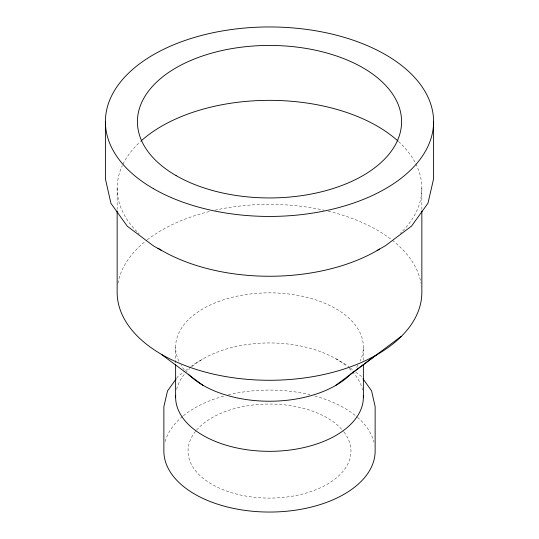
<?xml version="1.0" encoding="UTF-8"?>
<svg xmlns="http://www.w3.org/2000/svg" width="539" height="539" viewBox="0 0 539 539"><rect width="100%" height="100%" fill="white"/><g stroke="black" fill="none" stroke-linecap="round" stroke-linejoin="round"><path stroke-width="0.4" stroke-dasharray="2.69 2.02" d="M175.626 362.99L175.626 347.123M363.374 360.321L363.374 346.961M176.651 378.237L178.099 376.235L184.823 371.176M185.497 370.67L190.2 367.133M190.873 366.628L194.909 363.596L203.216 358.88M335.972 358.765L344.286 363.481L349.649 367.524M350.323 368.022L355.012 371.56M355.686 372.065L361.049 376.101L362.484 378.108M421.848 188.273L421.848 209.247M117.152 188.333L117.152 209.307M117.947 283.346A152.348 87.958 0 0 1 146.615 240.333M147.282 239.815A152.348 87.958 0 0 1 210.823 211.153M214.967 210.197A152.348 87.958 0 0 1 324.114 210.217M328.251 211.173A152.348 87.958 0 0 1 391.698 239.801M392.365 240.32A152.348 87.958 0 0 1 421.04 283.278M398.591 141.595A152.348 87.958 0 0 1 402.667 231.029M401.454 232.269A152.348 87.958 0 0 1 400.342 233.36M139.251 233.933A152.348 87.958 0 0 1 138.125 232.841M136.946 231.655A152.348 87.958 0 0 1 122.333 165.567M122.986 164.193A152.348 87.958 0 0 1 140.383 141.616M343.983 432.022A81.463 47.028 0 0 1 268.321 498.09A81.463 47.028 0 0 1 196.007 430.782M196.56 430.129A81.463 47.028 0 0 1 270.686 404.041A81.463 47.028 0 0 1 343.464 431.362M358.031 365.065A93.874 54.196 0 0 1 355.787 368.393M184.298 369.788A93.874 54.196 0 0 1 181.037 365.179M178.854 361.137A93.874 54.196 0 0 1 269.379 292.845A93.874 54.196 0 0 1 360.207 361.002M165.156 441.582A105.631 60.981 0 0 1 182.728 416.297M183.368 415.771A105.631 60.981 0 0 1 225.174 395.714M228.354 394.898A105.631 60.981 0 0 1 309.999 394.743M314.756 395.963A105.631 60.981 0 0 1 356.852 416.782M357.472 417.307A105.631 60.981 0 0 1 374.019 442.243M176.597 389.36A93.874 54.196 0 0 1 189.809 368.501M192.153 366.432A93.874 54.196 0 0 1 346.786 366.385M349.131 368.44A93.874 54.196 0 0 1 362.552 389.993"/><path stroke-width="0.81" d="M175.626 397.223L175.626 364.66M363.374 397.068L363.374 364.499M176.172 378.91L167.514 390.943L163.869 406.729L163.869 451.136A105.631 60.981 0 0 0 269.621 512.05A105.631 60.981 0 0 0 375.131 450.995L375.131 406.588L371.566 390.809L362.963 378.776M350.727 374.073L401.346 336.255M335.784 385.311L377.125 354.467M377.125 250.44L385.439 245.723L411.52 226.117L427.953 203.277L433.605 178.766L433.605 121.673M161.673 250.554L153.359 245.838L127.285 226.205L110.926 203.338L105.395 178.813L105.395 121.713M161.673 354.581L203.028 385.419M421.848 210.924L421.848 292.293A152.348 87.958 0 0 1 269.554 380.285A152.348 87.958 0 0 1 117.152 292.36L117.152 210.985M379.53 249.139A152.348 87.958 0 0 1 157.961 248.216M140.975 141.077A152.348 87.958 0 0 1 397.998 141.056M350.828 374.106A93.874 54.196 0 0 1 188.239 374.174M363.333 395.498A93.874 54.196 0 0 1 269.635 451.338A93.874 54.196 0 0 1 175.66 395.66M176.105 175.613A132.082 76.255 0 0 0 397.081 141.434A132.082 76.255 0 0 0 235.314 48.038A132.082 76.255 0 0 0 176.105 175.613M153.487 188.704A164.105 94.743 0 0 0 428.02 146.197A164.105 94.743 0 0 0 226.993 30.184A164.105 94.743 0 0 0 153.487 188.704"/></g></svg>
